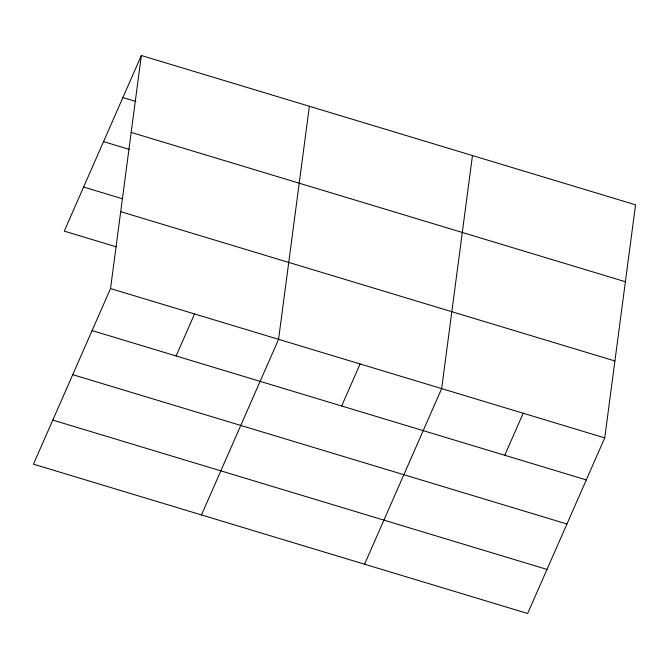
<?xml version="1.0" encoding="UTF-8"?>
<svg xmlns="http://www.w3.org/2000/svg" width="669" height="669" viewBox="0 0 669 669"><rect width="100%" height="100%" fill="white"/><g stroke="black" fill="none" stroke-linecap="round" stroke-linejoin="round"><path stroke-width="1" d="M110.536 288.556L141.351 55.502L635.55 204.831L604.743 437.877L527.649 613.498L33.45 464.169L110.536 288.556L604.743 437.877M309.379 106.279L278.572 339.325L201.478 514.938M472.465 155.551L441.657 388.605L364.563 564.218M141.351 55.502L64.257 231.123L116.272 246.836M176.106 355.967L194.554 313.945M341.658 405.991L360.114 363.961M504.752 455.271L523.2 413.241M122.904 97.532L135.899 101.462M131.183 132.412L625.381 281.741M103.553 141.619L129.552 149.471M83.608 187.036L122.619 198.818M120.704 211.647L614.911 360.976M92.088 330.586L586.295 479.907M72.737 374.665L566.944 523.994M52.801 420.09L546.999 569.411"/></g></svg>
